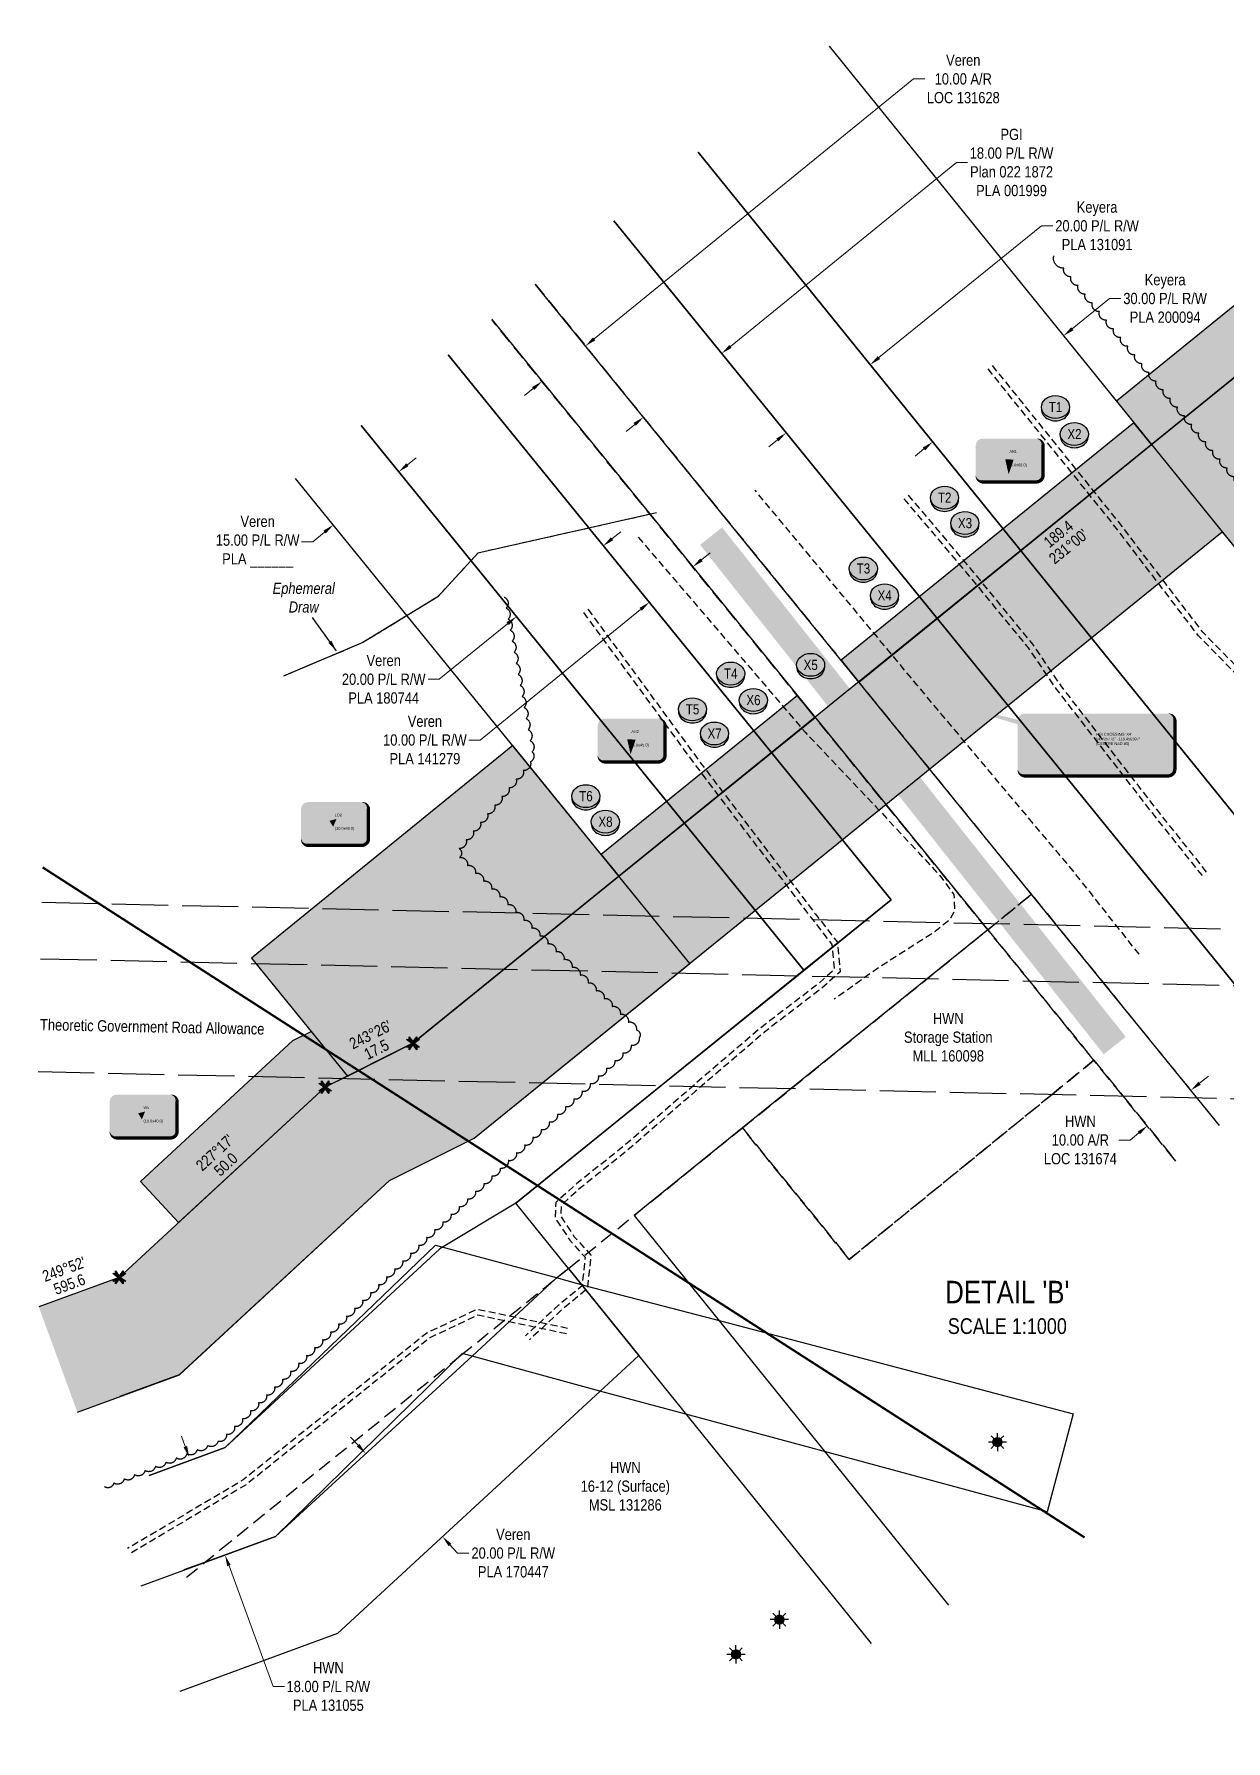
# Model space of a CAD drawing. Extents: x 399452 to 415540, y 6060435 to 6067869.
# Drawn here: x 402170 to 403231, y 6064128 to 6065648 of the extents above; entities that cross this region are included whole.
import ezdxf
from ezdxf.enums import TextEntityAlignment as Align

# ---------------------------------------------------------------- set-up
doc = ezdxf.new("R2018")
doc.units = 0
doc.header["$LTSCALE"] = 5
doc.header["$PDSIZE"] = 0.5
for name, pattern in [('0', [1, 1, 0]), ('DASHDOT2', [12.7, 6.35, -3.175, 0, -3.175]), ('foc-ACCESSROAD', [3.75, 2.5, -1.25]), ('foc-TOPO-ephemeral', [6.25, 3.125, -0.625, 0.625, -0.625, 0.625, -0.625]), ('foc-UNSURVEYED', [12.5, 10, -2.5]), ('UG_PIPE', [1.875, 1.25, -0.625])]:
    doc.linetypes.add(name, pattern=pattern)
doc.layers.get('Defpoints').update_dxf_attribs({"color": 9})
for name, color, linetype in [('AS-PIPE-UG', 44, 'UG_PIPE'), ('AS-ROADS', 254, 'Continuous'), ('AS-WILDLIFE', 131, 'DASHDOT2'), ('C-AR', 13, 'foc-ACCESSROAD'), ('C-RW', 13, 'Continuous'), ('CG-NOTES', 7, 'Continuous'), ('DETAIL-T', 7, 'Continuous'), ('F-AR', 190, 'foc-ACCESSROAD'), ('F-RW', 190, 'Continuous'), ('F-WS', 190, 'foc-ACCESSROAD'), ('F-WS-S', 8, 'Continuous'), ('L-BD', 7, 'Continuous'), ('L-BD1', 253, 'Continuous'), ('L-MON', 1, 'Continuous'), ('L-ROAD-T', 7, 'Continuous'), ('L-USEC', 7, 'foc-UNSURVEYED'), ('P-CROSSINGS', 250, 'Continuous'), ('P-PROPOSED', 10, 'Continuous'), ('P-PROPOSED-H', 21, 'Continuous'), ('P-TEMP-BLOCKS', 250, 'Continuous'), ('P-TEMP-H', 41, 'Continuous'), ('P-TEMP_ACCESS ROAD', 46, 'Continuous'), ('P-TEMP_LOG DECK', 46, 'Continuous'), ('P-TEMP_WORKSPACE', 46, 'Continuous'), ('T-BUSH', 110, '0'), ('T-DRAW', 143, 'foc-TOPO-ephemeral'), ('T-WATER-T', 170, 'Continuous')]:
    doc.layers.add(name, color=color, linetype=linetype)
for name, color, linetype, lineweight in [('C-RW-T', 13, 'Continuous', 9), ('C-WS-T', 13, 'Continuous', 9), ('F-AR-T', 190, 'Continuous', 9), ('F-RW-T', 190, 'Continuous', 9), ('F-WS-T', 190, 'Continuous', 9)]:
    doc.layers.add(name, color=color, linetype=linetype, lineweight=lineweight)
doc.styles.add('80CG', font='ARIALN.TTF', dxfattribs={"height": 10})
doc.styles.add('80L', font='ARIALN.TTF', dxfattribs={"height": 10})
doc.styles.add('Crossing', font='ARIALN.TTF', dxfattribs={"height": 10})
doc.styles.add('foc-LtypeFont', font='ARIALN.TTF', dxfattribs={"height": 7.35})
doc.styles.get("Standard").update_dxf_attribs({"font": 'ARIALN.TTF'})
doc.linetypes.add('foc-TOPO-flowdirection-NOLINE', pattern='A,0,[">",foc-LtypeFont,S=0.3,R=0,X=0,Y=-0.945],-20,[">",foc-LtypeFont,S=0.3,R=0,X=0,Y=-0.945],0', length=20)
doc.dimstyles.new('Compass 5 000', dxfattribs={"dimscale": 5, "dimtxt": 9, "dimasz": 2, "dimexe": 0.2, "dimexo": 0.0625, "dimgap": 0.5, "dimtad": 0, "dimtih": 1, "dimtoh": 1, "dimzin": 0, "dimdsep": 46, "dimtxsty": '80CG', "dimcen": 0.1, "dimse1": 1, "dimse2": 1, "dimclrd": 256, "dimclrt": 256, "dimaunit": 1, "dimadec": 4, "dimazin": 0, "dimtfac": 0.06, "dimtofl": 0, "dimtmove": 0, "dimatfit": 1, "dimfxl": 0.2, "dimtolj": 1, "dimtzin": 0, "dimlwd": -1, "dimarcsym": 0})

# ---------------------------------------------------------------- blocks, each defined once
blk = doc.blocks.new('*U112')
at = {"true_color": 0xff8aff}
h = blk.add_hatch(color=211, dxfattribs=at)
edge = h.paths.add_edge_path()
edge.add_line((-24, -20), (24, -20))
edge.add_arc((24, -14), 6, 270, 360)
edge.add_line((30, -14), (30, 12.5))
edge.add_arc((24, 12.5), 6, 0, 90)
edge.add_line((24, 18.5), (-24, 18.5))
edge.add_arc((-24, 12.5), 6, 90, 180)
edge.add_line((-30, 12.5), (-30, -14))
edge.add_arc((-24, -14), 6, 180, 270)
at = {"color": 250, "flags": 128}
blk.add_lwpolyline([(-24, -20, 3, 3, 0), (24, -20, 3, 3, 0.414214), (30, -14, 3, 3, 0), (30, 12.5, 3, 0, 0.414214), (24, 18.5, 0, 0, 0), (-24, 18.5, 0, 0, 0.414214), (-30, 12.5, 0, 0, 0), (-30, -14, 0, 3, 0.414214)], format="xyseb", close=True, dxfattribs=at)
at = {"flags": 128}
blk.add_lwpolyline([(-0.7, -13.3, 0, 7.5, 0), (0, 0, 0, 0, 0)], format="xyseb", dxfattribs=at)
at = {"color": 250, "lineweight": 30, "flags": 104}
blk.add_attdef('TEMP_AREA_W1', text='', height=12, dxfattribs=at).set_placement((0, 8.3), align=Align.MIDDLE_CENTER)
blk.add_attdef('ENTER_TEXT', text='', height=9, dxfattribs=at).set_placement((0, -3.6), align=Align.TOP_CENTER)
blk = doc.blocks.new('*U113')
at = {"true_color": 0xff8aff}
h = blk.add_hatch(color=211, dxfattribs=at)
edge = h.paths.add_edge_path()
edge.add_line((-24, -20), (24, -20))
edge.add_arc((24, -14), 6, 270, 360)
edge.add_line((30, -14), (30, 12.5))
edge.add_arc((24, 12.5), 6, 0, 90)
edge.add_line((24, 18.5), (-24, 18.5))
edge.add_arc((-24, 12.5), 6, 90, 180)
edge.add_line((-30, 12.5), (-30, -14))
edge.add_arc((-24, -14), 6, 180, 270)
at = {"color": 250, "flags": 128}
blk.add_lwpolyline([(-24, -20, 3, 3, 0), (24, -20, 3, 3, 0.414214), (30, -14, 3, 3, 0), (30, 12.5, 3, 0, 0.414214), (24, 18.5, 0, 0, 0), (-24, 18.5, 0, 0, 0.414214), (-30, 12.5, 0, 0, 0), (-30, -14, 0, 3, 0.414214)], format="xyseb", close=True, dxfattribs=at)
at = {"flags": 128}
blk.add_lwpolyline([(-4.7, 1.9, 0, 7.5, 0), (0, 0, 0, 0, 0)], format="xyseb", dxfattribs=at)
at = {"color": 250, "lineweight": 30, "flags": 104}
blk.add_attdef('TEMP_AREA_W1', text='', height=12, dxfattribs=at).set_placement((0, 8.3), align=Align.MIDDLE_CENTER)
blk.add_attdef('ENTER_TEXT', text='', height=9, dxfattribs=at).set_placement((0, -3.6), align=Align.TOP_CENTER)
blk = doc.blocks.new('*D130')
at = {"layer": 'Defpoints', "color": 0, "transparency": 16777216}
for p in [(403121.2, 6064803.8), (403082.5, 6064772.2), (403200, 6064707.3)]:
    blk.add_point(p, dxfattribs=at)
at = {"layer": 'F-AR-T', "transparency": 16777216}
for p, q in [((403207.7, 6064713.6), (403215.5, 6064719.9)), ((403145.8, 6064663), (403135.8, 6064663)), ((403153.5, 6064669.4), (403145.8, 6064663))]:
    blk.add_line(p, q, dxfattribs=at)
for points in [[(403206.7, 6064714.9), (403208.8, 6064712.3), (403200, 6064707.3)], [(403152.5, 6064670.6), (403154.6, 6064668.1), (403161.3, 6064675.7)]]:
    blk.add_solid(points, dxfattribs=at)
at = {"layer": 'F-AR-T', "transparency": 16777216, "insert": (403101.5, 6064663), "char_height": 10, "attachment_point": 5, "style": '80CG'}
blk.add_mtext('\\A1;HWN\\P10.00 A/R\\PLOC 131674', dxfattribs=at)
blk = doc.blocks.new('xing2')
h = blk.add_hatch(color=50)
h.dxf.hatch_style = 1
edge = h.paths.add_edge_path()
edge.add_ellipse((0, 0), major_axis=(-12.5, 0), ratio=0.816297, start_angle=0, end_angle=360)
h = blk.add_hatch(color=250)
h.dxf.hatch_style = 1
edge = h.paths.add_edge_path()
edge.add_ellipse((0, -2), major_axis=(-12.5, 0), ratio=0.816297, start_angle=0, end_angle=180)
edge.add_line((12.5, -2), (12.5, 0))
edge.add_ellipse((0, 0), major_axis=(-12.5, 0), ratio=0.816297, start_angle=0, end_angle=180, ccw=False)
edge.add_line((-12.5, 0), (-12.5, -2))
at = {"color": 250}
blk.add_ellipse((0, 0), major_axis=(-12.5, 0), ratio=0.816297, dxfattribs=at)
blk.add_ellipse((0, -2), major_axis=(-12.5, 0), ratio=0.816297, start_param=0, end_param=3.141593, dxfattribs=at)
at = {"color": 250, "style": 'Crossing'}
blk.add_attdef('CROSSING', text='', height=9, dxfattribs=at).set_placement((0.1, 0), align=Align.MIDDLE_CENTER)
at = {"color": 250, "style": 'Crossing', "flags": 1}
for tag, p in [('OWNER', (0.1, -12.5)), ('DESCRIPTION', (0.1, -25.8)), ('LOCATION', (0.1, -39.3)), ('DWG_REF', (0.1, -52.8))]:
    blk.add_attdef(tag, text='', height=9, dxfattribs=at).set_placement(p, align=Align.MIDDLE_CENTER)
blk = doc.blocks.new('GAS')
h = blk.add_hatch(color=255)
h.dxf.hatch_style = 1
edge = h.paths.add_edge_path()
edge.add_arc((0, 0), 0.9, 0, 360)
for p, q in [((-0.81, 0), (-1.62, 0)), ((-0.57, 0.57), (-1.14, 1.14)), ((0, 0.81), (0, 1.62)), ((0.57, 0.57), (1.14, 1.14)), ((1.62, 0), (0.81, 0)), ((-0.57, -0.57), (-1.14, -1.14)), ((0, -0.81), (0, -1.62)), ((1.14, -1.14), (0.57, -0.57))]:
    blk.add_line(p, q)
blk.add_circle((0, 0), 0.8)
blk = doc.blocks.new('*D132')
at = {"layer": 'C-RW-T', "transparency": 16777216}
for p, q in [((402684.3, 6065198.3), (402692.1, 6065204.6)), ((402591.4, 6065122.7), (402530.5, 6065073.2)), ((402530.5, 6065073.2), (402520.5, 6065073.2))]:
    blk.add_line(p, q, dxfattribs=at)
for points in [[(402683.3, 6065199.6), (402685.4, 6065197), (402676.6, 6065192)], [(402590.3, 6065124), (402592.4, 6065121.4), (402599.1, 6065129)]]:
    blk.add_solid(points, dxfattribs=at)
at = {"layer": 'Defpoints', "color": 0, "transparency": 16777216}
for p in [(402610.5, 6065273.3), (402533.1, 6065210.3), (402676.6, 6065192)]:
    blk.add_point(p, dxfattribs=at)
at = {"layer": 'C-RW-T', "transparency": 16777216, "insert": (402481, 6065073.2), "char_height": 10, "attachment_point": 5, "style": '80CG'}
blk.add_mtext('\\A1;Veren\\P20.00 P/L R/W\\PPLA 180744', dxfattribs=at)
blk = doc.blocks.new('*D133')
at = {"layer": 'C-RW-T', "transparency": 16777216}
for p, q in [((402502.1, 6065264.2), (402509.8, 6065270.5)), ((402417.8, 6065195.7), (402407.8, 6065195.7)), ((402428.4, 6065204.3), (402417.8, 6065195.7))]:
    blk.add_line(p, q, dxfattribs=at)
for points in [[(402501, 6065265.5), (402503.1, 6065262.9), (402494.3, 6065257.9)], [(402427.3, 6065205.6), (402429.4, 6065203), (402436.1, 6065210.6)]]:
    blk.add_solid(points, dxfattribs=at)
at = {"layer": 'Defpoints', "color": 0, "transparency": 16777216}
for p in [(402521.9, 6065224), (402436.1, 6065210.6), (402463.7, 6065176.7)]:
    blk.add_point(p, dxfattribs=at)
at = {"layer": 'C-RW-T', "transparency": 16777216, "insert": (402368.7, 6065195.7), "char_height": 10, "attachment_point": 5, "style": '80CG'}
blk.add_mtext('\\A1;Veren\\P15.00 P/L R/W\\PPLA ______', dxfattribs=at)
blk = doc.blocks.new('*D134')
at = {"layer": 'C-RW-T', "transparency": 16777216}
for p, q in [((402764, 6065179.6), (402771.8, 6065185.9)), ((402709.8, 6065135.5), (402566.8, 6065019.1)), ((402566.8, 6065019.1), (402556.8, 6065019.1))]:
    blk.add_line(p, q, dxfattribs=at)
for points in [[(402763, 6065180.9), (402765.1, 6065178.3), (402756.3, 6065173.3)], [(402708.8, 6065136.8), (402710.9, 6065134.2), (402717.6, 6065141.8)]]:
    blk.add_solid(points, dxfattribs=at)
at = {"layer": 'Defpoints', "color": 0, "transparency": 16777216}
for p in [(402670.8, 6065278.3), (402632.1, 6065246.9), (402756.3, 6065173.3)]:
    blk.add_point(p, dxfattribs=at)
at = {"layer": 'C-RW-T', "transparency": 16777216, "insert": (402517.7, 6065019.1), "char_height": 10, "attachment_point": 5, "style": '80CG'}
blk.add_mtext('\\A1;Veren\\P10.00 P/L R/W\\PPLA 141279', dxfattribs=at)
blk = doc.blocks.new('*D135')
at = {"layer": 'C-WS-T', "transparency": 16777216}
for p, q in [((402668.4, 6065376.3), (402952.9, 6065607.7)), ((402952.9, 6065607.7), (402962.9, 6065607.7)), ((402614.2, 6065332.1), (402606.4, 6065325.8))]:
    blk.add_line(p, q, dxfattribs=at)
for points in [[(402667.4, 6065377.6), (402669.5, 6065375), (402660.7, 6065370)], [(402613.1, 6065333.4), (402615.2, 6065330.8), (402621.9, 6065338.4)]]:
    blk.add_solid(points, dxfattribs=at)
at = {"layer": 'Defpoints', "color": 0, "transparency": 16777216}
for p in [(402660.7, 6065370), (402712, 6065306.9), (402673.2, 6065275.4)]:
    blk.add_point(p, dxfattribs=at)
at = {"layer": 'C-WS-T', "transparency": 16777216, "insert": (402997.2, 6065607.7), "char_height": 10, "attachment_point": 5, "style": '80CG'}
blk.add_mtext('\\A1;Veren\\P10.00 A/R\\PLOC 131628', dxfattribs=at)
blk = doc.blocks.new('*D136')
at = {"layer": 'C-WS-T', "transparency": 16777216}
for p, q in [((402458.3, 6064391.2), (402451.5, 6064398.5)), ((402540, 6064302.5), (402546.8, 6064295.2)), ((402546.8, 6064295.2), (402556.8, 6064295.2))]:
    blk.add_line(p, q, dxfattribs=at)
for points in [[(402459.5, 6064392.3), (402457.1, 6064390), (402465.1, 6064383.8)], [(402541.3, 6064303.6), (402538.8, 6064301.4), (402533.3, 6064309.9)]]:
    blk.add_solid(points, dxfattribs=at)
at = {"layer": 'Defpoints', "color": 0, "transparency": 16777216}
for p in [(402439.9, 6064360.6), (402533.3, 6064309.9), (402508.1, 6064286.6)]:
    blk.add_point(p, dxfattribs=at)
at = {"layer": 'C-WS-T', "transparency": 16777216, "insert": (402596.4, 6064295.2), "char_height": 10, "attachment_point": 5, "style": '80CG'}
blk.add_mtext('\\A1;Veren\\P20.00 P/L R/W\\PPLA 170447', dxfattribs=at)
blk = doc.blocks.new('*D138')
at = {"layer": 'Defpoints', "color": 0, "transparency": 16777216}
for p in [(403051.3, 6065422.5), (403086.5, 6065379), (402934.7, 6065328.1)]:
    blk.add_point(p, dxfattribs=at)
at = {"layer": 'F-RW-T', "transparency": 16777216}
for p, q in [((403094.3, 6065385.3), (403127.5, 6065412.2)), ((403127.5, 6065412.2), (403137.5, 6065412.2)), ((402962.2, 6065278.3), (402954.5, 6065272))]:
    blk.add_line(p, q, dxfattribs=at)
for points in [[(403093.3, 6065386.6), (403095.4, 6065384), (403086.5, 6065379)], [(402961.2, 6065279.6), (402963.3, 6065277), (402970, 6065284.6)]]:
    blk.add_solid(points, dxfattribs=at)
at = {"layer": 'F-RW-T', "transparency": 16777216, "insert": (403177, 6065412.2), "char_height": 10, "attachment_point": 5, "style": '80CG'}
blk.add_mtext('\\A1;Keyera\\P30.00 P/L R/W\\PPLA 200094', dxfattribs=at)
blk = doc.blocks.new('*D139')
at = {"layer": 'Defpoints', "color": 0, "transparency": 16777216}
for p in [(402884, 6065390.7), (402914.3, 6065353.3), (402809.1, 6065330.1)]:
    blk.add_point(p, dxfattribs=at)
at = {"layer": 'F-RW-T', "transparency": 16777216}
for p, q in [((402922.1, 6065359.6), (403066.9, 6065476.9)), ((403066.9, 6065476.9), (403076.9, 6065476.9)), ((402831.7, 6065286.4), (402823.9, 6065280.1))]:
    blk.add_line(p, q, dxfattribs=at)
for points in [[(402921, 6065360.9), (402923.1, 6065358.3), (402914.3, 6065353.3)], [(402830.6, 6065287.6), (402832.7, 6065285.1), (402839.4, 6065292.6)]]:
    blk.add_solid(points, dxfattribs=at)
at = {"layer": 'F-RW-T', "transparency": 16777216, "insert": (403116.4, 6065476.9), "char_height": 10, "attachment_point": 5, "style": '80CG'}
blk.add_mtext('\\A1;Keyera\\P20.00 P/L R/W\\PPLA 131091', dxfattribs=at)
blk = doc.blocks.new('*D140')
at = {"layer": 'Defpoints', "color": 0, "transparency": 16777216}
for p in [(402782.1, 6065363.3), (402839.6, 6065292.6), (402769.8, 6065235.8)]:
    blk.add_point(p, dxfattribs=at)
at = {"layer": 'F-RW-T', "transparency": 16777216}
for p, q in [((402789.9, 6065369.6), (402991.1, 6065533.3)), ((402991.1, 6065533.3), (403001.1, 6065533.3)), ((402704.6, 6065300.2), (402696.8, 6065293.9))]:
    blk.add_line(p, q, dxfattribs=at)
for points in [[(402788.8, 6065370.9), (402790.9, 6065368.3), (402782.1, 6065363.3)], [(402703.5, 6065301.5), (402705.6, 6065298.9), (402712.3, 6065306.5)]]:
    blk.add_solid(points, dxfattribs=at)
at = {"layer": 'F-RW-T', "transparency": 16777216, "insert": (403040.2, 6065533.3), "char_height": 10, "attachment_point": 5, "style": '80CG'}
blk.add_mtext('\\A1;PGI\\P18.00 P/L R/W\\PPlan 022 1872\\PPLA 001999', dxfattribs=at)
blk = doc.blocks.new('TEMP')
h = blk.add_hatch(color=255)
h.dxf.hatch_style = 1
h.paths.add_polyline_path([(0, 0.25), (-0.67, 1.15), (-0.67, 0.67), (-1.15, 0.67), (-0.25, 0), (-1.15, -0.67), (-0.67, -0.67), (-0.67, -1.15), (0, -0.25), (0.67, -1.15), (0.67, -0.67), (1.15, -0.67), (0.25, 0), (1.15, 0.67), (0.67, 0.67), (0.67, 1.15)])
h.paths.add_polyline_path([(0.57, 0.85), (0.57, 0.57), (0.85, 0.57), (0.08, 0), (0.85, -0.57), (0.57, -0.57), (0.57, -0.85), (0, -0.08), (-0.57, -0.85), (-0.57, -0.57), (-0.85, -0.57), (-0.08, 0), (-0.85, 0.57), (-0.57, 0.57), (-0.57, 0.85), (0, 0.08)], flags=16)
h = blk.add_hatch(color=1)
h.dxf.hatch_style = 1
h.paths.add_polyline_path([(0, 0.08), (-0.57, 0.85), (-0.57, 0.57), (-0.85, 0.57), (-0.08, 0), (-0.85, -0.57), (-0.57, -0.57), (-0.57, -0.85), (0, -0.08), (0.57, -0.85), (0.57, -0.57), (0.85, -0.57), (0.08, 0), (0.85, 0.57), (0.57, 0.57), (0.57, 0.85)])
at = {"color": 1}
for p, q in [((-0.08, 0), (0.08, 0)), ((0, 0.08), (0, -0.08))]:
    blk.add_line(p, q, dxfattribs=at)
at = {"color": 255, "flags": 128}
blk.add_lwpolyline([(-0.25, 0), (-1.15, 0.67), (-0.67, 0.67), (-0.67, 1.15), (0, 0.25), (0.67, 1.15), (0.67, 0.67), (1.15, 0.67), (0.25, 0), (1.15, -0.67), (0.67, -0.67), (0.67, -1.15), (0, -0.25), (-0.67, -1.15), (-0.67, -0.67), (-1.15, -0.67)], close=True, dxfattribs=at)
at = {"color": 1, "flags": 128}
blk.add_lwpolyline([(-0.08, 0), (-0.85, 0.57), (-0.57, 0.57), (-0.57, 0.85), (0, 0.08), (0.57, 0.85), (0.57, 0.57), (0.85, 0.57), (0.08, 0), (0.85, -0.57), (0.57, -0.57), (0.57, -0.85), (0, -0.08), (-0.57, -0.85), (-0.57, -0.57), (-0.85, -0.57)], close=True, dxfattribs=at)
blk = doc.blocks.new('Well_proximity')
h = blk.add_hatch(color=191)
h.dxf.hatch_style = 1
edge = h.paths.add_edge_path()
edge.add_ellipse((0, 0), major_axis=(-12.5, 0), ratio=0.816297, start_angle=0, end_angle=360)
h = blk.add_hatch(color=250)
h.dxf.hatch_style = 1
edge = h.paths.add_edge_path()
edge.add_ellipse((0, -2), major_axis=(-12.5, 0), ratio=0.816297, start_angle=0, end_angle=180)
edge.add_line((12.5, -2), (12.5, 0))
edge.add_ellipse((0, 0), major_axis=(-12.5, 0), ratio=0.816297, start_angle=0, end_angle=180, ccw=False)
edge.add_line((-12.5, 0), (-12.5, -2))
at = {"color": 250}
blk.add_ellipse((0, 0), major_axis=(-12.5, 0), ratio=0.816297, dxfattribs=at)
blk.add_ellipse((0, -2), major_axis=(-12.5, 0), ratio=0.816297, start_param=0, end_param=3.141593, dxfattribs=at)
at = {"color": 250, "style": '80L'}
blk.add_attdef('CROSSING', text='', height=9, dxfattribs=at).set_placement((0.1, 0), align=Align.MIDDLE_CENTER)
blk = doc.blocks.new('*D206')
at = {"layer": 'Defpoints', "color": 0, "transparency": 16777216}
for p in [(402289, 6064373.7), (402321, 6064286.6), (402339.7, 6064293.4)]:
    blk.add_point(p, dxfattribs=at)
at = {"layer": 'F-RW-T', "transparency": 16777216}
for p, q in [((402304.3, 6064390), (402300.9, 6064399.4)), ((402343.2, 6064284), (402382.6, 6064176.4)), ((402382.6, 6064176.4), (402392.6, 6064176.4))]:
    blk.add_line(p, q, dxfattribs=at)
for points in [[(402305.9, 6064390.6), (402302.7, 6064389.4), (402307.8, 6064380.6)], [(402344.7, 6064284.6), (402341.6, 6064283.5), (402339.7, 6064293.4)]]:
    blk.add_solid(points, dxfattribs=at)
at = {"layer": 'F-RW-T', "transparency": 16777216, "insert": (402431.7, 6064176.4), "char_height": 10, "attachment_point": 5, "style": '80CG'}
blk.add_mtext('\\A1;HWN\\P18.00 P/L R/W\\PPLA 131055', dxfattribs=at)
blk = doc.blocks.new('*U216')
h = blk.add_hatch(color=255)
edge = h.paths.add_edge_path()
edge.add_line((-64, -28.5), (64, -28.5))
edge.add_arc((64, -22.5), 6, 270, 360)
edge.add_line((70, -22.5), (70, 21))
edge.add_arc((64, 21), 6, 0, 90)
edge.add_line((64, 27), (-64, 27))
edge.add_arc((-64, 21), 6, 90, 180)
edge.add_line((-70, 21), (-70, -22.5))
edge.add_arc((-64, -22.5), 6, 180, 270)
at = {"color": 14, "flags": 128}
blk.add_lwpolyline([(-148.9, 41.3, 0, 7.5, 0), (0, 0, 0, 0, 0)], format="xyseb", dxfattribs=at)
blk.add_lwpolyline([(-64, -28.5, 3, 3, 0), (64, -28.5, 3, 3, 0.414214), (70, -22.5, 3, 3, 0), (70, 21, 3, 0, 0.414214), (64, 27, 0, 0, 0), (-64, 27, 0, 0, 0.414214), (-70, 21, 0, 0, 0), (-70, -22.5, 0, 3, 0.414214)], format="xyseb", close=True, dxfattribs=at)
at = {"color": 14, "lineweight": 30, "flags": 104}
blk.add_attdef('ENTER_TEXT', text='', height=10, dxfattribs=at).set_placement((0, 0), align=Align.MIDDLE_CENTER)

msp = doc.modelspace()

# ---------------------------------------------------------------- hatches: boundary and pattern name
at = {"layer": 'P-PROPOSED-H'}
h = msp.add_hatch(color=256, dxfattribs=at)
h.dxf.hatch_style = 1
h.paths.add_polyline_path([(403484.998, 6064887.072), (403562.544, 6064950.148), (403242.668, 6065345.036), (402507.041, 6064749.166), (402428.887, 6064710.077), (402245.436, 6064540.694), (402173.774, 6064514.425), (402208.181, 6064420.575), (402299.011, 6064453.87), (402486.262, 6064627.009), (402561.495, 6064664.637), (403227.912, 6065204.446)])
at = {"layer": 'P-TEMP-H'}
h = msp.add_hatch(color=256, dxfattribs=at)
h.dxf.hatch_style = 1
h.paths.add_polyline_path([(403164.995, 6065282.12), (403242.668, 6065345.036), (403281.504, 6065376.495), (403250.045, 6065415.331), (403133.536, 6065320.957)])
h = msp.add_hatch(color=256, dxfattribs=at)
h.dxf.hatch_style = 1
h.paths.add_polyline_path([(402888.302, 6065090.153), (402904.07, 6065070.767), (403164.995, 6065282.12), (403149.266, 6065301.538)])
h = msp.add_hatch(color=256, dxfattribs=at)
h.dxf.hatch_style = 1
h.paths.add_polyline_path([(402849.464, 6065058.694), (402674.776, 6064917.194), (402690.543, 6064897.805), (402865.233, 6065039.308)])
h = msp.add_hatch(color=256, dxfattribs=at)
h.dxf.hatch_style = 1
h.paths.add_polyline_path([(402690.543, 6064897.805), (402595.943, 6065014.134), (402363.285, 6064824.934), (402448.65, 6064719.962), (402507.041, 6064749.166)])
h = msp.add_hatch(color=256, dxfattribs=at)
h.dxf.hatch_style = 1
h.paths.add_polyline_path([(402448.65, 6064719.962), (402428.887, 6064710.077), (402298.238, 6064589.447), (402264.333, 6064626.168), (402400.19, 6064751.606), (402416.346, 6064759.687)])

# ---------------------------------------------------------------- linework, layer by layer
at = {"layer": 'AS-PIPE-UG', "flags": 128}
for points in [[(403433.407, 6064845.229), (403365.882, 6064931.479), (403294.215, 6065022.774), (403206.747, 6065111.923), (403130.984, 6065211.081), (403018.561, 6065350.394)], [(403437.343, 6064848.31), (403369.816, 6064934.563), (403297.976, 6065026.078), (403210.531, 6065115.203), (403134.916, 6065214.168), (403022.451, 6065353.533)], [(403153.801, 6064828.383), (403095.041, 6064902.658), (403025.551, 6064985.253), (402956.241, 6065067.868), (402890.341, 6065147.163), (402811.801, 6065241.453)], [(402948.061, 6065237.148), (403004.616, 6065170.443), (403058.916, 6065104.343), (403084.046, 6065067.338), (403168.851, 6064957.848), (403215.061, 6064899.868)], [(402944.248, 6065233.916), (403000.778, 6065167.24), (403054.909, 6065101.346), (403079.999, 6065064.401), (403164.92, 6064954.76), (403211.152, 6064896.753)], [(402707.626, 6065199.723), (402756.031, 6065143.413), (402856.331, 6065026.158), (402919.956, 6064959.138), (402976.421, 6064898.418), (402988.821, 6064881.628), (402989.611, 6064867.623), (402985.326, 6064859.103), (402972.206, 6064848.718), (402921.926, 6064816.613), (402882.356, 6064788.353)], [(402658.901, 6065132.673), (402757.461, 6064998.133), (402861.496, 6064861.143), (402880.226, 6064837.183), (402882.216, 6064814.798), (402867.771, 6064801.918), (402816.941, 6064762.983), (402755.316, 6064710.173), (402694.281, 6064657.088), (402652.986, 6064624.223), (402634.326, 6064607.363), (402633.641, 6064593.578), (402646.801, 6064573.893), (402660.316, 6064558.678), (402657.656, 6064533.153), (402636.671, 6064515.908), (402607.366, 6064488.783)], [(402662.932, 6065135.626), (402761.467, 6065001.121), (402865.455, 6064864.193), (402885.073, 6064839.097), (402887.416, 6064812.739), (402870.958, 6064798.063), (402820.089, 6064759.098), (402758.582, 6064706.389), (402697.478, 6064653.245), (402656.22, 6064620.409), (402639.214, 6064605.044), (402638.714, 6064594.981), (402650.765, 6064576.955), (402665.515, 6064560.35), (402662.414, 6064530.594), (402639.958, 6064512.14), (402610.761, 6064485.115)], [(402644.84, 6064495.31), (402564.096, 6064512.213), (402519.364, 6064491.154), (402355.801, 6064360.373), (402252.684, 6064299.189)], [(402643.816, 6064490.418), (402564.711, 6064506.978), (402522.026, 6064486.883), (402358.651, 6064356.253), (402254.434, 6064294.416)]]:
    msp.add_lwpolyline(points, dxfattribs=at)
at = {"layer": 'AS-ROADS', "const_width": 24.99, "flags": 128}
msp.add_lwpolyline([(403132.116, 6064747.148), (402772.571, 6065200.668)], dxfattribs=at)
at = {"layer": 'AS-WILDLIFE', "const_width": 1.999, "flags": 128}
msp.add_lwpolyline([(402177.171, 6064905.779), (403105.29, 6064309.13)], dxfattribs=at)
at = {"layer": 'C-AR'}
msp.add_lwpolyline([(402616.042, 6065424.872), (403057.857, 6064881.699), (403025.777, 6064855.584), (403019.041, 6064850.215), (402577.205, 6065393.413)], dxfattribs=at)
at = {"layer": 'C-RW'}
for points in [[(402577.205, 6065393.413), (403019.041, 6064850.215), (402843.864, 6064708.815), (402800.471, 6064673.731), (402703.96, 6064595.828), (402781.18, 6064500.226), (402875.69, 6064383.22), (402984.151, 6064248.942)], [(402538.368, 6065361.954), (402932.949, 6064876.851), (402909.817, 6064858.188), (402855.201, 6064814.151), (402460.81, 6065299.131)], [(402915.36, 6064214.763), (402752.354, 6064416.573), (402708.485, 6064470.881), (402659.965, 6064531.112), (402649.986, 6064543.304), (402645.63, 6064548.698), (402598.664, 6064606.844), (402728.162, 6064711.41), (402850.346, 6064810.144), (402909.817, 6064858.188), (402932.949, 6064876.851), (402538.368, 6065361.954)], [(402460.81, 6065299.131), (402855.201, 6064814.151), (402598.664, 6064606.844), (402530.906, 6064566.183), (402339.705, 6064389.24), (402272.095, 6064364.453)], [(402246.293, 6064434.843), (402299.119, 6064454.21), (402486.262, 6064627.009), (402561.495, 6064664.637), (402753.609, 6064820.253), (402402.554, 6065251.943)], [(402264.859, 6064265.981), (402384.578, 6064309.873), (402559.725, 6064470.434), (402634.725, 6064540.096), (402642.238, 6064546.351), (402645.63, 6064548.698), (402708.238, 6064471.187), (402673.544, 6064439.199), (402439.731, 6064223.628), (402299.266, 6064172.131)]]:
    msp.add_lwpolyline(points, dxfattribs=at)
at = {"layer": 'F-AR', "flags": 128}
msp.add_lwpolyline([(403186.531, 6064644.3), (403139.404, 6064702.239), (403113.595, 6064733.969), (403019.041, 6064850.215), (403057.857, 6064881.699), (403225.304, 6064675.838)], dxfattribs=at)
at = {"layer": 'F-RW'}
for points in [[(402877.69, 6065636.81), (403484.993, 6064887.068)], [(402761.141, 6065542.404), (403322.87, 6064848.926), (403368.638, 6064792.425)], [(403368.638, 6064792.425), (403322.87, 6064848.926), (402761.141, 6065542.404)], [(402685.949, 6065481.497), (403295.095, 6064732.606)], [(403295.095, 6064732.606), (402685.949, 6065481.497)], [(403225.304, 6064675.838), (402616.042, 6065424.872)], [(402272.095, 6064364.453), (402339.705, 6064389.24), (402527.093, 6064569.258), (402634.665, 6064540.528), (402661.094, 6064533.186), (402782.262, 6064501.787), (403094.965, 6064419.106), (403071.957, 6064332.095), (402876.807, 6064384.809), (402753.461, 6064418.126), (402673.57, 6064439.449), (402559.727, 6064470.448), (402550.925, 6064472.851), (402384.578, 6064309.873), (402320.504, 6064286.615), (402302.983, 6064280.19)]]:
    msp.add_lwpolyline(points, dxfattribs=at)
at = {"layer": 'F-WS'}
msp.add_lwpolyline([(403076.271, 6064703.601), (402895.662, 6064556.757), (402800.459, 6064673.748), (402843.864, 6064708.815), (403019.041, 6064850.215), (403113.595, 6064733.969), (403076.271, 6064703.601)], close=True, dxfattribs=at)
msp.add_lwpolyline([(402305.349, 6064273.734), (402335.849, 6064298.669), (402549.83, 6064471.367), (402641.099, 6064545.062), (402645.62, 6064548.713), (402703.961, 6064595.824), (402800.459, 6064673.748), (402895.662, 6064556.757), (403076.271, 6064703.601), (403113.595, 6064733.969), (403139.404, 6064702.239), (403186.531, 6064644.3)], dxfattribs=at)
at = {"layer": 'L-USEC'}
for p, q in [((402176.473, 6064874.76), (403435.08, 6064846.469)), ((402175.343, 6064824.477), (403374.894, 6064797.514)), ((402173.084, 6064723.96), (403254.579, 6064699.65))]:
    msp.add_line(p, q, dxfattribs=at)
at = {"layer": 'P-TEMP_ACCESS ROAD', "flags": 128}
msp.add_lwpolyline([(402888.302, 6065090.153), (402904.07, 6065070.767), (403164.995, 6065282.12), (403149.266, 6065301.538)], close=True, dxfattribs=at)
at = {"layer": 'P-TEMP_ACCESS ROAD'}
msp.add_lwpolyline([(402849.464, 6065058.694), (402674.776, 6064917.194), (402690.543, 6064897.805), (402865.233, 6065039.308)], close=True, dxfattribs=at)
at = {"layer": 'P-TEMP_WORKSPACE'}
msp.add_lwpolyline([(403164.995, 6065282.12), (403242.668, 6065345.036), (403242.668, 6065345.036), (403281.504, 6065376.495), (403250.045, 6065415.331), (403133.536, 6065320.957)], close=True, dxfattribs=at)
at = {"layer": 'T-BUSH', "flags": 128}
for points in [[(403516.859, 6064912.996, -0.52056705), (403510.534, 6064920.737, -0.52056705), (403504.21, 6064928.478, -0.52056705), (403497.886, 6064936.218, -0.52056705), (403491.561, 6064943.959, -0.52056705), (403485.237, 6064951.7, -0.52056705), (403478.913, 6064959.441, -0.52056705), (403472.588, 6064967.182, -0.52056705), (403466.264, 6064974.923, -0.52056705), (403459.939, 6064982.663, -0.52056705), (403453.615, 6064990.404, -0.52056705), (403447.291, 6064998.145, -0.52056705), (403440.966, 6065005.886, -0.52056705), (403434.642, 6065013.627, -0.52056705), (403428.318, 6065021.368, -0.52056705), (403421.993, 6065029.108, -0.52056705), (403415.669, 6065036.849, -0.52056705), (403409.345, 6065044.59, -0.52056705), (403403.02, 6065052.331, -0.52056705), (403396.696, 6065060.072, -0.52056705), (403390.372, 6065067.812, -0.52056705), (403384.047, 6065075.553, -0.52056705), (403377.723, 6065083.294, -0.52056705), (403371.399, 6065091.035, -0.52056705), (403365.074, 6065098.776, -0.52056705), (403358.75, 6065106.517, -0.52056705), (403352.426, 6065114.257, -0.52056705), (403346.101, 6065121.998, -0.52056705), (403339.777, 6065129.739, -0.52056705), (403333.452, 6065137.48, -0.52056705), (403327.128, 6065145.221, -0.52056705), (403320.804, 6065152.962, -0.52056705), (403314.479, 6065160.702, -0.52056705), (403308.155, 6065168.443, -0.52056705), (403301.831, 6065176.184, -0.52056705), (403295.506, 6065183.925, -0.52056705), (403289.182, 6065191.666, -0.52056705), (403282.858, 6065199.407, -0.52056705), (403276.533, 6065207.147, -0.52056705), (403270.209, 6065214.888, -0.52056705), (403263.885, 6065222.629, -0.52056705), (403257.56, 6065230.37, -0.52056705), (403251.236, 6065238.111, -0.52056705), (403244.912, 6065245.852, -0.52056705), (403238.587, 6065253.592, -0.52056705), (403232.263, 6065261.333, -0.52056705), (403225.939, 6065269.074, -0.52056705), (403219.614, 6065276.815, -0.52056705), (403213.29, 6065284.556, -0.52056705), (403206.965, 6065292.296, -0.52056705), (403200.641, 6065300.037, -0.52056705), (403194.317, 6065307.778, -0.52056705), (403187.992, 6065315.519, -0.52056705), (403181.668, 6065323.26, -0.52056705), (403175.344, 6065331.001, -0.52056705), (403169.019, 6065338.741, -0.52056705), (403162.695, 6065346.482, -0.52056705), (403156.371, 6065354.223, -0.52056705), (403150.046, 6065361.964, -0.52056705), (403143.722, 6065369.705, -0.52056705), (403137.398, 6065377.446, -0.52056705), (403131.073, 6065385.186, -0.52056705), (403124.749, 6065392.927, -0.52056705), (403118.425, 6065400.668, -0.52056705), (403112.1, 6065408.409, -0.52056705), (403105.776, 6065416.15, -0.52056705), (403099.452, 6065423.891, -0.52056705), (403093.127, 6065431.631, -0.52056705), (403086.803, 6065439.372, -0.52056705), (403077.928, 6065450.235, -0.52056705)], [(402588.274, 6065146.435, -0.52056705), (402590.048, 6065136.598, -0.52056705), (402591.822, 6065126.761, -0.52056705), (402593.596, 6065116.924, -0.52056705), (402595.37, 6065107.087, -0.52056705), (402597.143, 6065097.249, -0.52056705), (402598.917, 6065087.412, -0.52056705), (402600.691, 6065077.575, -0.52056705), (402602.465, 6065067.738, -0.52056705), (402604.239, 6065057.9, -0.52056705), (402606.012, 6065048.063, -0.52056705), (402607.786, 6065038.226, -0.52056705), (402609.56, 6065028.389, -0.52056705), (402611.334, 6065018.551, -0.52056705), (402613.108, 6065008.714, -0.52056705), (402611.701, 6064999.708, -0.52056705), (402605.341, 6064991.997, -0.52056705), (402598.98, 6064984.285, -0.52056705), (402592.62, 6064976.574, -0.52056705), (402586.26, 6064968.862, -0.52056705), (402579.9, 6064961.151, -0.52056705), (402573.54, 6064953.439, -0.52056705), (402567.18, 6064945.728, -0.52056705), (402560.82, 6064938.016, -0.52056705), (402554.459, 6064930.305, -0.52056705), (402548.099, 6064922.594, -0.52056705), (402548.474, 6064914.469, -0.52056705), (402555.636, 6064907.496, -0.52056705), (402562.798, 6064900.523, -0.52056705), (402569.959, 6064893.549, -0.52056705), (402577.121, 6064886.576, -0.52056705), (402584.283, 6064879.602, -0.52056705), (402591.444, 6064872.629, -0.52056705), (402598.606, 6064865.655, -0.52056705), (402605.768, 6064858.682, -0.52056705), (402612.929, 6064851.709, -0.52056705), (402620.091, 6064844.735, -0.52056705), (402627.253, 6064837.762, -0.52056705), (402634.414, 6064830.788, -0.52056705), (402641.576, 6064823.815, -0.52056705), (402648.738, 6064816.842, -0.52056705), (402655.899, 6064809.868, -0.52056705), (402663.061, 6064802.895, -0.52056705), (402670.223, 6064795.921, -0.52056705), (402677.384, 6064788.948, -0.52056705), (402684.546, 6064781.974, -0.52056705), (402691.708, 6064775.001, -0.52056705), (402698.869, 6064768.028, -0.52056705), (402706.031, 6064761.054, -0.52056705), (402708.608, 6064754.124, -0.52056705), (402701.317, 6064747.285, -0.52056705), (402694.026, 6064740.447, -0.52056705), (402686.736, 6064733.608, -0.52056705), (402679.445, 6064726.77, -0.52056705), (402672.155, 6064719.931, -0.52056705), (402664.864, 6064713.093, -0.52056705), (402657.573, 6064706.254, -0.52056705), (402650.283, 6064699.416, -0.52056705), (402642.992, 6064692.577, -0.52056705), (402635.702, 6064685.739, -0.52056705), (402628.411, 6064678.9, -0.52056705), (402621.12, 6064672.062, -0.52056705), (402613.83, 6064665.223, -0.52056705), (402606.539, 6064658.385, -0.52056705), (402599.249, 6064651.546, -0.52056705), (402591.958, 6064644.708, -0.52056705), (402584.668, 6064637.869, -0.52056705), (402577.377, 6064631.031, -0.52056705), (402570.086, 6064624.192, -0.52056705), (402562.796, 6064617.353, -0.52056705), (402555.505, 6064610.515, -0.52056705), (402548.215, 6064603.676, -0.52056705), (402540.924, 6064596.838, -0.52056705), (402533.633, 6064589.999, -0.52056705), (402526.343, 6064583.161, -0.52056705), (402519.214, 6064576.154, -0.52056705), (402512.087, 6064569.145, -0.52056705), (402504.96, 6064562.137, -0.52056705), (402497.832, 6064555.128, -0.52056705), (402490.705, 6064548.12, -0.52056705), (402483.578, 6064541.111, -0.52056705), (402476.451, 6064534.102, -0.52056705), (402469.324, 6064527.094, -0.52056705), (402462.196, 6064520.085, -0.52056705), (402455.069, 6064513.077, -0.52056705), (402447.942, 6064506.068, -0.52056705), (402440.815, 6064499.059, -0.52056705), (402433.687, 6064492.051, -0.52056705), (402426.56, 6064485.042, -0.52056705), (402419.433, 6064478.034, -0.52056705), (402412.306, 6064471.025, -0.52056705), (402405.178, 6064464.016, -0.52056705), (402398.051, 6064457.008, -0.52056705), (402390.924, 6064449.999, -0.52056705), (402383.797, 6064442.991, -0.52056705), (402376.67, 6064435.982, -0.52056705), (402369.542, 6064428.973, -0.52056705), (402362.415, 6064421.965, -0.52056705), (402355.288, 6064414.956, -0.52056705), (402348.161, 6064407.948, -0.52056705), (402341.033, 6064400.939, -0.52056705), (402333.389, 6064394.721, -0.52056705), (402324.109, 6064391.006, -0.52056705), (402314.829, 6064387.292, -0.52056705), (402305.549, 6064383.577, -0.52056705), (402296.269, 6064379.862, -0.52056705), (402286.989, 6064376.148, -0.52056705), (402277.709, 6064372.433, -0.52056705), (402268.429, 6064368.718, -0.52056705), (402259.149, 6064365.004, -0.52056705), (402249.869, 6064361.289, -0.52056705), (402240.589, 6064357.574, -0.52056705), (402232.389, 6064354.292, -0.52056705)]]:
    msp.add_lwpolyline(points, format="xyb", dxfattribs=at)
at = {"layer": 'T-DRAW', "flags": 128}
msp.add_lwpolyline([(402723.869, 6065221.314), (402564.883, 6065185.586), (402529.101, 6065146.67), (402462.507, 6065105.863), (402391.699, 6065076.079)], dxfattribs=at)
at = {"layer": 'T-DRAW', "linetype": 'foc-TOPO-flowdirection-NOLINE', "flags": 128}
msp.add_lwpolyline([(402723.869, 6065221.314), (402564.883, 6065185.586), (402529.101, 6065146.67), (402462.507, 6065105.863), (402391.699, 6065076.079)], dxfattribs=at)

# ---------------------------------------------------------------- block references
at = {"layer": 'CG-NOTES', "color": 4}
ref = msp.add_blockref('*U216', (403115.665, 6065015.719), dxfattribs=at)
lines = msp.add_mtext("\\P\\PPGI CROSSING 'X4'\\P54.705772%%D -118.456397%%D\\P(CENTRE NAD 83)", dxfattribs={"layer": '0', "color": 14, "insert": (403115.508, 6065033.876), "char_height": 2.5, "attachment_point": 1})
ref.add_attrib('ENTER_TEXT', '', (403115.508, 6065033.876), dxfattribs={"flags": 104}).embed_mtext(lines)
at = {"layer": 'F-WS-S', "xscale": 4.997944999999969, "yscale": 4.997944999999969, "zscale": 4.997944999999969}
for p in [(403027.654, 6064394.06), (402833.419, 6064236.002), (402794.715, 6064205.056)]:
    msp.add_blockref('GAS', p, dxfattribs=at)
at = {"layer": 'L-BD', "color": 4, "xscale": 0.999589, "yscale": 0.999589, "zscale": 0.999589}
for p, values in [((403079.323, 6065315.57), {'CROSSING': 'T1'}), ((402980.528, 6065234.931), {'CROSSING': 'T2'}), ((402908.177, 6065171.894), {'CROSSING': 'T3'}), ((402790.022, 6065078.326), {'CROSSING': 'T4'}), ((402755.968, 6065046.527), {'CROSSING': 'T5'}), ((402661.028, 6064969.176), {'CROSSING': 'T6'})]:
    msp.add_blockref('Well_proximity', p, dxfattribs=at).add_auto_attribs(values)
at = {"layer": 'L-MON', "color": 4, "xscale": 4.99794499999997, "yscale": 4.99794499999997, "zscale": 4.99794499999997}
for p in [(402507.041, 6064749.166), (402428.887, 6064710.077), (402245.436, 6064540.694)]:
    msp.add_blockref('TEMP', p, dxfattribs=at)
at = {"layer": 'P-CROSSINGS', "xscale": 0.999589, "yscale": 0.999589}
for p, zscale, values in [((403096.148, 6065291.554), 0.999589, {'CROSSING': 'X2'}), ((402998.63, 6065212.28), 0.999589, {'CROSSING': 'X3'}), ((402927.084, 6065147.902), 4.997944999999969, {'CROSSING': 'X4'}), ((402861.223, 6065086.051), 4.997944999999969, {'CROSSING': 'X5'}), ((402810.239, 6065054.748), 4.997944999999969, {'CROSSING': 'X6'}), ((402775.612, 6065024.988), 4.997944999999969, {'CROSSING': 'X7'}), ((402678.414, 6064946.403), 4.997944999999969, {'CROSSING': 'X8'})]:
    msp.add_blockref('xing2', p, dxfattribs=dict(at, zscale=zscale)).add_auto_attribs(values)
at = {"layer": 'P-TEMP-BLOCKS'}
ref = msp.add_blockref('*U112', (403038.312, 6065268.966), dxfattribs=at)
lines = msp.add_mtext('AR1', dxfattribs={"layer": '0', "color": 250, "insert": (403038.312, 6065277.231), "char_height": 2.5, "attachment_point": 1})
ref.add_attrib('TEMP_AREA_W1', '', (403038.312, 6065277.231), dxfattribs={"flags": 104}).embed_mtext(lines)
lines = msp.add_mtext('(5.0x68.0)', dxfattribs={"layer": '0', "color": 250, "insert": (403038.318, 6065265.343), "char_height": 2.5, "attachment_point": 1})
ref.add_attrib('ENTER_TEXT', '', (403038.318, 6065265.343), dxfattribs={"flags": 104}).embed_mtext(lines)
ref = msp.add_blockref('*U112', (402701.608, 6065019.651), dxfattribs=at)
lines = msp.add_mtext('AR2', dxfattribs={"layer": '0', "color": 250, "insert": (402701.608, 6065027.916), "char_height": 2.5, "attachment_point": 1})
ref.add_attrib('TEMP_AREA_W1', '', (402701.608, 6065027.916), dxfattribs={"flags": 104}).embed_mtext(lines)
lines = msp.add_mtext('(5.0x45.0)', dxfattribs={"layer": '0', "color": 250, "insert": (402701.615, 6065016.028), "char_height": 2.5, "attachment_point": 1})
ref.add_attrib('ENTER_TEXT', '', (402701.615, 6065016.028), dxfattribs={"flags": 104}).embed_mtext(lines)
ref = msp.add_blockref('*U113', (402437.425, 6064945.341), dxfattribs=at)
lines = msp.add_mtext('LD2', dxfattribs={"layer": '0', "color": 250, "insert": (402437.425, 6064953.606), "char_height": 2.5, "attachment_point": 1})
ref.add_attrib('TEMP_AREA_W1', '', (402437.425, 6064953.606), dxfattribs={"flags": 104}).embed_mtext(lines)
lines = msp.add_mtext('(30.0x60.0)', dxfattribs={"layer": '0', "color": 250, "insert": (402437.431, 6064941.717), "char_height": 2.5, "attachment_point": 1})
ref.add_attrib('ENTER_TEXT', '', (402437.431, 6064941.717), dxfattribs={"flags": 104}).embed_mtext(lines)
ref = msp.add_blockref('*U113', (402267.008, 6064684.877), dxfattribs=at)
lines = msp.add_mtext('W5', dxfattribs={"layer": '0', "color": 250, "insert": (402267.008, 6064693.141), "char_height": 2.5, "attachment_point": 1})
ref.add_attrib('TEMP_AREA_W1', '', (402267.008, 6064693.141), dxfattribs={"flags": 104}).embed_mtext(lines)
lines = msp.add_mtext('(10.0x40.0)', dxfattribs={"layer": '0', "color": 250, "insert": (402267.014, 6064681.253), "char_height": 2.5, "attachment_point": 1})
ref.add_attrib('ENTER_TEXT', '', (402267.014, 6064681.253), dxfattribs={"flags": 104}).embed_mtext(lines)

# ---------------------------------------------------------------- texts
at = {"layer": 'DETAIL-T', "color": 3, "insert": (403036.455, 6064513.891), "char_height": 19.99184, "width": 109.66411, "attachment_point": 5, "style": '80CG'}
msp.add_mtext("\\pxqc;DETAIL 'B'\\P{\\H0.7x;SCALE 1:1000}", dxfattribs=at)
at = {"layer": 'L-BD1'}
for s, rotation, p in [('189.4', 39.008055, (403081.938, 6065202.622)), ("231°00'", 39.008055, (403090.904, 6065191.553)), ("243°26'", 26.572156, (402469.065, 6064756.861)), ('17.5', 26.572156, (402474.549, 6064743.677)), ("227°17'", 42.716721, (402330.603, 6064651.819)), ('50.0', 42.716721, (402340.266, 6064641.354)), ("249%%d52'", 20.131041, (402196.124, 6064548.041)), ('595.6', 20.131041, (402201.026, 6064534.667))]:
    msp.add_text(s, height=9.9959, rotation=rotation, dxfattribs=at).set_placement(p, align=Align.MIDDLE_CENTER)

# ---------------------------------------------------------------- dimensions: what is measured, and where the dimension line sits
at = {"layer": 'C-RW-T'}
for base, p1, p2, angle, text, picture, middle in [((402436.149, 6065210.631), (402521.904, 6065224.004), (402463.739, 6065176.704), 219.118416, 'Veren\\P15.00 P/L R/W\\PPLA ______', '*D133', (402368.709, 6065195.701)), ((402676.589, 6065192.025), (402533.068, 6065210.276), (402610.508, 6065273.265), 39.124802, 'Veren\\P20.00 P/L R/W\\PPLA 180744', '*D132', (402480.962, 6065073.195)), ((402756.284, 6065173.251), (402632.13, 6065246.854), (402670.819, 6065278.323), 39.124802, 'Veren\\P10.00 P/L R/W\\PPLA 141279', '*D134', (402517.709, 6065019.118))]:
    dim = msp.add_linear_dim(base=base, p1=p1, p2=p2, angle=angle, text=text, dimstyle='Compass 5 000', dxfattribs=at)
    dim.commit()
    dim.dimension.update_dxf_attribs({"geometry": picture, "text_midpoint": middle, "dimtype": 161})
at = {"layer": 'C-WS-T'}
for base, p1, p2, angle, text, picture, middle in [((402660.689, 6065369.983), (402673.2, 6065275.395), (402711.973, 6065306.933), 39.124802, 'Veren\\P10.00 A/R\\PLOC 131628', '*D135', (402997.205, 6065607.658)), ((402533.264, 6064309.863), (402439.877, 6064360.567), (402508.054, 6064286.621), 312.675427, 'Veren\\P20.00 P/L R/W\\PPLA 170447', '*D136', (402596.358, 6064295.158))]:
    dim = msp.add_linear_dim(base=base, p1=p1, p2=p2, angle=angle, text=text, dimstyle='Compass 5 000', dxfattribs=at)
    dim.commit()
    dim.dimension.update_dxf_attribs({"geometry": picture, "text_midpoint": middle, "dimtype": 161})
at = {"layer": 'F-AR-T'}
dim = msp.add_linear_dim(base=(403199.993, 6064707.279), p1=(403082.504, 6064772.193), p2=(403121.225, 6064803.794), angle=39.218576, text='HWN\\P10.00 A/R\\PLOC 131674', dimstyle='Compass 5 000', dxfattribs=at)
dim.commit()
dim.dimension.update_dxf_attribs({"geometry": '*D130', "text_midpoint": (403101.487, 6064663.032), "dimtype": 161})
at = {"layer": 'F-RW-T'}
for base, p1, p2, angle, text, picture, middle in [((402782.105, 6065363.282), (402769.815, 6065235.822), (402839.606, 6065292.59), 39.124802, 'PGI\\P18.00 P/L R/W\\PPlan 022 1872\\PPLA 001999', '*D140', (403040.229, 6065533.315)), ((402914.315, 6065353.305), (402809.105, 6065330.088), (402883.988, 6065390.745), 39.008057, 'Keyera\\P20.00 P/L R/W\\PPLA 131091', '*D139', (403116.416, 6065476.885)), ((403086.547, 6065378.967), (402934.728, 6065328.104), (403051.276, 6065422.51), 39.008055, 'Keyera\\P30.00 P/L R/W\\PPLA 200094', '*D138', (403176.983, 6065412.155))]:
    dim = msp.add_linear_dim(base=base, p1=p1, p2=p2, angle=angle, text=text, dimstyle='Compass 5 000', dxfattribs=at)
    dim.commit()
    dim.dimension.update_dxf_attribs({"geometry": picture, "text_midpoint": middle, "dimtype": 161})
at = {"layer": 'F-RW-T', "color": 4}
dim = msp.add_linear_dim(base=(402339.714, 6064293.425), p1=(402289.039, 6064373.738), p2=(402320.999, 6064286.563), angle=290.133975, text='HWN\\P18.00 P/L R/W\\PPLA 131055', dimstyle='Compass 5 000', dxfattribs=at)
dim.commit()
dim.dimension.update_dxf_attribs({"geometry": '*D206', "text_midpoint": (402431.71, 6064176.371), "dimtype": 161})

# ---------------------------------------------------------------- next in the draw order: texts
at = {"layer": 'F-WS-T', "insert": (402696.177, 6064354.75), "char_height": 9.99589, "width": 78.96249, "attachment_point": 5, "style": '80CG', "bg_fill": 3, "box_fill_scale": 1.1, "bg_fill_color": 256, "bg_fill_transparency": 0}
msp.add_mtext('\\A1;HWN\\P16-12 (Surface)\\PMSL 131286', dxfattribs=at)
at = {"layer": 'L-ROAD-T', "insert": (402274.906, 6064768.812), "char_height": 9.99592, "width": 200.02912, "attachment_point": 2, "rotation": 358.868698, "style": '80L', "bg_fill": 2}
msp.add_mtext('Theoretic Government Road Allowance', dxfattribs=at)

# ---------------------------------------------------------------- next in the draw order: linework, layer by layer
at = {"layer": 'P-PROPOSED'}
for points in [[(403562.544, 6064950.148), (403242.668, 6065345.036), (402507.041, 6064749.166), (402428.887, 6064710.077), (402245.436, 6064540.694), (402173.774, 6064514.425)], [(402208.181, 6064420.575), (402299.011, 6064453.87), (402486.262, 6064627.009), (402561.495, 6064664.637), (403227.912, 6065204.446), (403484.998, 6064887.072)]]:
    msp.add_lwpolyline(points, dxfattribs=at)
at = {"layer": 'P-TEMP_LOG DECK', "flags": 128}
msp.add_lwpolyline([(402690.543, 6064897.805), (402595.943, 6065014.134), (402363.285, 6064824.934), (402448.65, 6064719.962), (402507.041, 6064749.166), (402690.543, 6064897.805)], dxfattribs=at)
at = {"layer": 'P-TEMP_WORKSPACE'}
msp.add_lwpolyline([(402448.65, 6064719.962), (402428.887, 6064710.077), (402298.238, 6064589.447), (402264.333, 6064626.168), (402400.19, 6064751.606), (402416.346, 6064759.687)], close=True, dxfattribs=at)

# ---------------------------------------------------------------- next in the draw order: texts
at = {"layer": 'F-WS-T', "insert": (402983.84, 6064754.512), "char_height": 9.99589, "width": 78.23973, "attachment_point": 5, "style": '80CG', "bg_fill": 2}
msp.add_mtext('\\A1;HWN\\PStorage Station\\PMLL 160098', dxfattribs=at)
at = {"layer": 'T-WATER-T', "insert": (402381.772, 6065159.232), "char_height": 9.99589, "attachment_point": 1, "style": '80L', "bg_fill": 3, "box_fill_scale": 1.1, "bg_fill_color": 256, "bg_fill_transparency": 0}
msp.add_mtext_dynamic_manual_height_columns('\\pxqc;{\\fArial Narrow|b0|i1|c0|p34;Ephemeral \\PDraw}', width=55.95694, gutter_width=249.928, heights=[0], dxfattribs=at)

# ---------------------------------------------------------------- next in the draw order: leaders
at = {"layer": 'T-WATER-T', "path_type": 1}
msp.add_leader([(402438.886, 6065098.512), (402417.709, 6065128.203)], dimstyle='Compass 5 000', override={"dimgap": 0.5, "dimtad": 0}, dxfattribs=at)

doc.saveas('drawing.dxf')
